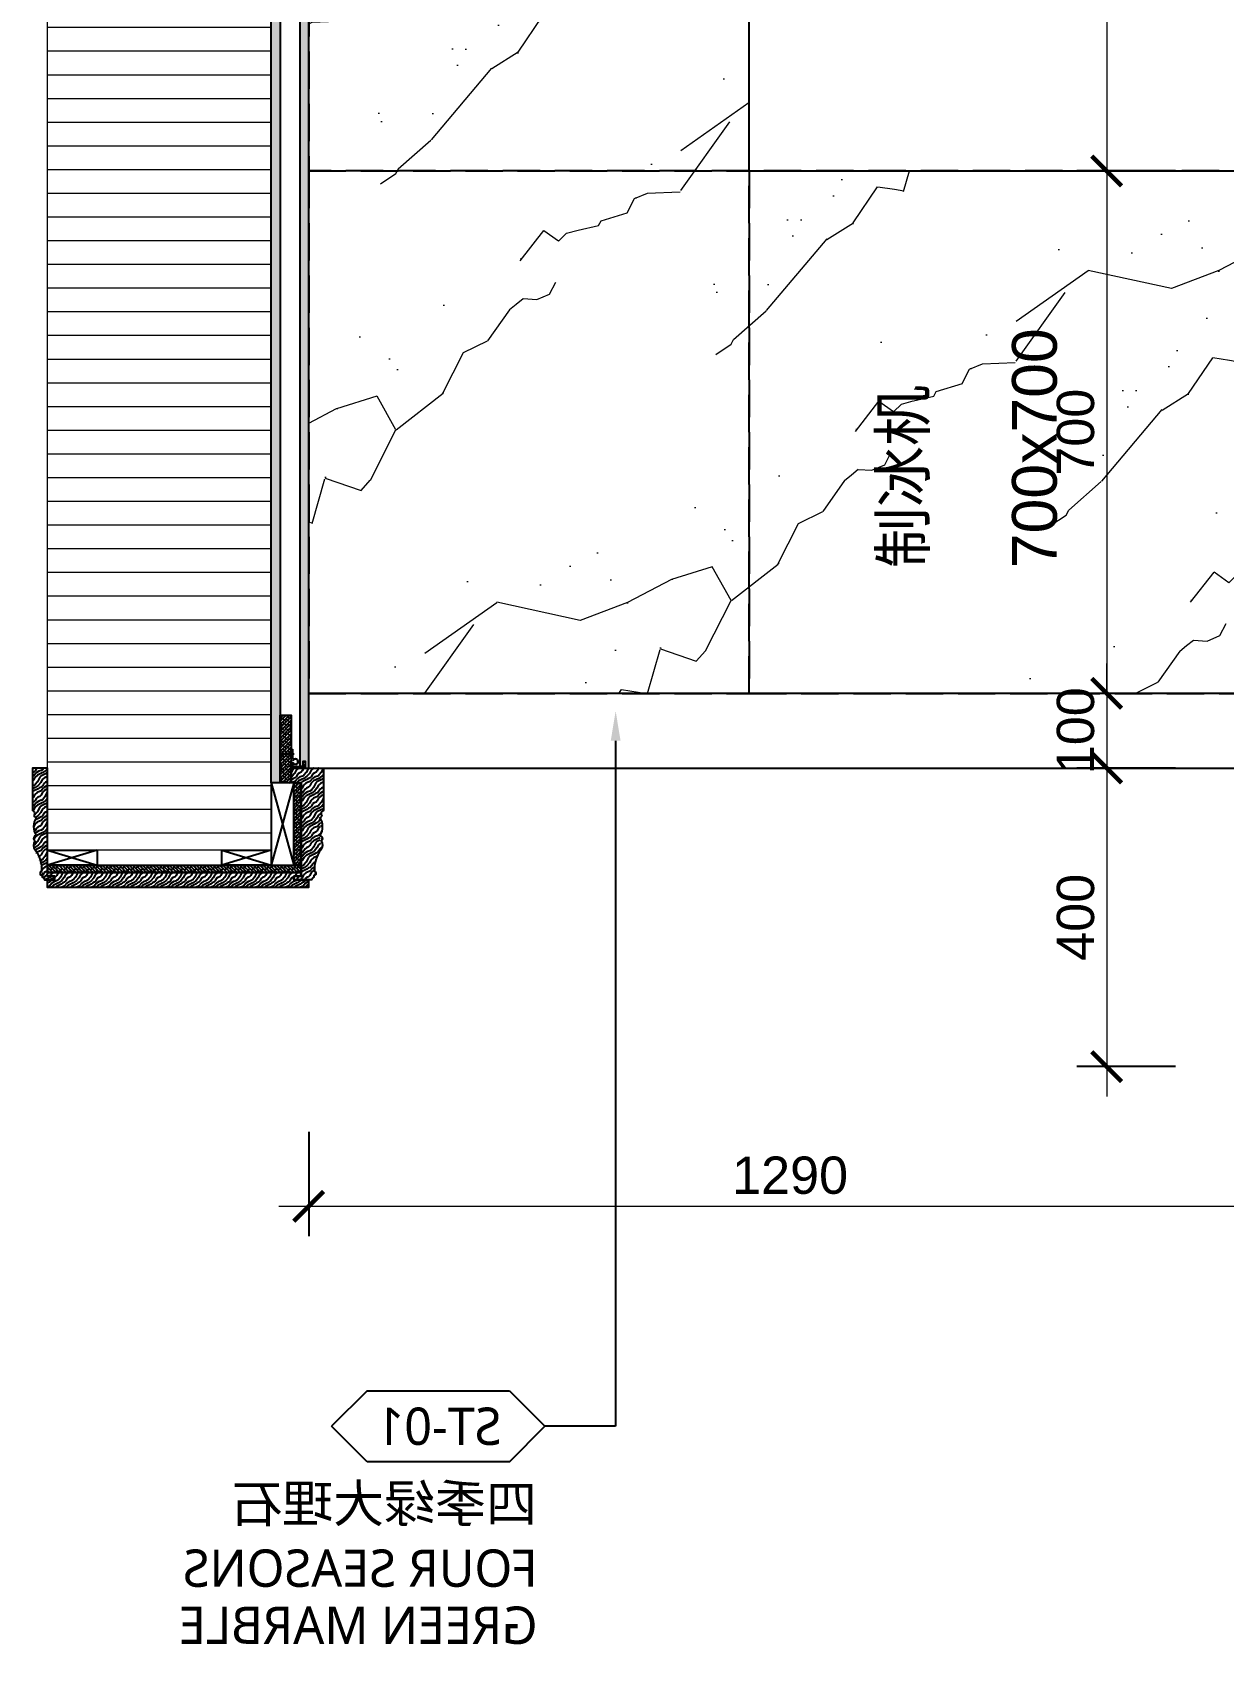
# Model space of a CAD drawing. Header units: millimetres. Extents: x 90086 to 135690, y -7745 to 15991.
# Drawn here: x 91068 to 92664, y 9575 to 11750 of the extents above; entities that cross this region are included whole.
import ezdxf
from ezdxf import colors
from ezdxf.entities.mleader import LeaderData, LeaderLine
from ezdxf.enums import TextEntityAlignment as Align
from ezdxf.math import Vec2, Vec3

# ---------------------------------------------------------------- set-up
doc = ezdxf.new("R2010")
doc.units = ezdxf.units.MM
doc.linetypes.add('ACAD_ISO02W100', pattern=[15, 12, -3])
doc.linetypes.add('DASH', pattern=[0.35, 0.25, -0.1])
doc.layers.get('Defpoints').update_dxf_attribs({"color": 250})
for name, color, linetype, lineweight in [('_ACM-A-ANNO-DIMS', 2, 'Continuous', 13), ('_ACM-A-ANNO-DIMS @ 20', 2, 'Continuous', 13), ('_ACM-A-ELVE-HACH', 251, 'Continuous', 9), ('_ACM-A-WALL-HACH', 251, 'Continuous', 9), ('I-PL-WALL-FHINISH', 73, 'Continuous', 13), ('I-WALL', 6, 'Continuous', 13)]:
    doc.layers.add(name, color=color, linetype=linetype, lineweight=lineweight)
for name, color, linetype in [('FURN', 1, 'Continuous'), ('I-DETL-LW01', 1, 'Continuous'), ('I-DETL-LW02', 2, 'Continuous'), ('I-DETL-LW251', 251, 'Continuous'), ('I-PL-IDS-MILL', 40, 'Continuous'), ('PE-尺寸标注', 44, 'Continuous'), ('WALL TYPE$0$G-ANNO-NOTE-CH', 7, 'Continuous'), ('WALL TYPE$0$HATCH', 8, 'Continuous')]:
    doc.layers.add(name, color=color, linetype=linetype)
doc.styles.add('Arial', font='ARIALUNI.ttf')
doc.styles.add('WALL TYPE$0$Aecom Chinese', font='Microsoft YaHei.ttf')
doc.dimstyles.new('Aec-Arch-M-注释性', dxfattribs={"dimscale": 2, "dimtxt": 2.5, "dimasz": 2, "dimexe": 2, "dimexo": 2, "dimgap": 0.8, "dimtad": 1, "dimdec": 0, "dimrnd": 5, "dimzin": 3, "dimdsep": 46, "dimtxsty": 'Arial', "dimblk": 'WALL TYPE$0$_ArchTick', "dimcen": 2.5, "dimdle": 2, "dimclrd": 256, "dimclrt": 256, "dimazin": 2, "dimtfac": 0.75, "dimtdec": 0, "dimtix": 1, "dimtmove": 2, "dimatfit": 2, "dimfxl": 5, "dimfxlon": 1, "dimtolj": 1, "dimtzin": 0, "dimlwd": -1, "dimarcsym": 0})

# ---------------------------------------------------------------- blocks, each defined once
blk = doc.blocks.new('海龙_1215173755')
at = {"layer": 'WALL TYPE$0$HATCH', "ltscale": 2}
h = blk.add_hatch(dxfattribs=at)
h.set_pattern_fill('ANSI32', color=256, scale=0.5)
h.set_pattern_definition([(45, (-39299.698, -12402.6693), (-3.36759605, 3.36759605), []), (45, (-39297.453, -12402.6693), (-3.36759605, 3.36759605), [])])
edge = h.paths.add_edge_path()
edge.add_line((2.3, -7.2), (2.3, 11.3))
edge.add_line((2.3, 11.3), (-2.8, 11.3))
edge.add_arc((-2.8, 9.3), 2, 90, 201.2139)
edge.add_arc((-6, 5.9), 2.97, -243.0808, 63.0808, ccw=False)
edge.add_arc((-9.2, 9.3), 2, 338.7861, 450)
edge.add_line((-9.2, 11.3), (-22.7, 11.3))
edge.add_line((-22.7, 11.3), (-22.7, 9.3))
edge.add_line((-22.7, 9.3), (-9.2, 9.3))
edge.add_arc((-6, 6.1), 4.51, 135.3033, 404.6967)
edge.add_line((-2.8, 9.3), (0.3, 9.3))
edge.add_line((0.3, 9.3), (0.3, -3.5))
edge.add_line((0.3, -3.5), (0.3, -5.1))
edge.add_line((0.3, -5.1), (-6.5, -5.1))
edge.add_line((-6.5, -5.1), (-6.5, -7.2))
edge.add_line((-6.5, -7.2), (2.3, -7.2))
at = {"color": 1, "linetype": 'Continuous', "lineweight": 15, "elevation": 7.8}
blk.add_lwpolyline([(-17.3, 24.1), (-17.3, 8.5), (-15.2, 8.5), (-15.2, 24.1)], close=True, dxfattribs=at)
at = {"color": 1, "linetype": 'Continuous', "lineweight": 15}
blk.add_lwpolyline([(2.3, -7.2), (2.3, 11.3), (-2.8, 11.3, 0.527318), (-4.6, 8.5, -4.178276), (-7.3, 8.5, 0.527318), (-9.2, 11.3), (-22.7, 11.3), (-22.7, 9.3), (-9.2, 9.3, 2.396256), (-2.8, 9.3), (0.3, 9.3), (0.3, -3.5), (0.3, -5.1), (-6.5, -5.1), (-6.5, -7.2)], format="xyb", close=True, dxfattribs=at)
blk = doc.blocks.new('海龙_1215174788')
at = {"layer": 'I-DETL-LW01'}
for p, q in [((-55, 0), (55, -30)), ((-55, -30), (55, 0))]:
    blk.add_line(p, q, dxfattribs=at)
blk.add_lwpolyline([(55, -30), (-55, -30), (-55, 0), (55, 0), (55, -30)], close=True, dxfattribs=at)
blk = doc.blocks.new('K_18')
at = {"layer": 'I-DETL-LW01'}
for p, q in [((33.2, 0), (-33.2, -20)), ((-33.2, 0), (33.2, -20))]:
    blk.add_line(p, q, dxfattribs=at)
blk.add_lwpolyline([(-33.2, -20), (-33.2, 0), (33.2, 0), (33.2, -20), (-33.2, -20)], close=True, dxfattribs=at)
blk = doc.blocks.new('K_23')
at = {"layer": 'I-DETL-LW251'}
h = blk.add_hatch(dxfattribs=at)
h.set_pattern_fill('ANSI38', color=250, angle=-180)
h.set_pattern_definition([(225, (39382.281, 12629.7715), (2.24506403, -2.24506403), []), (315, (39382.281, 12629.7715), (6.7351921, -2.24506403), [7.9375, -4.7625])])
h.paths.add_polyline_path([(-50, -205), (-60, -205), (-60, -360), (-50, -360)])
h.paths.add_polyline_path([(-50, -20), (-60, -20), (-60, -205), (-50, -205)])
h = blk.add_hatch(dxfattribs=at)
h.set_pattern_fill('ANSI38', color=250, angle=-270)
h.set_pattern_definition([(135, (39382.281, 12570.7274), (-2.24506403, -2.24506403), []), (225, (39382.281, 12570.7274), (-2.24506403, -6.7351921), [7.9375, -4.7625])])
h.paths.add_polyline_path([(-50, -350), (60, -350), (60, -360), (-50, -360)])
at = {"layer": 'PE-尺寸标注'}
h = blk.add_hatch(dxfattribs=at)
h.set_pattern_fill('木纹面1', color=250, scale=5, angle=-270, style=0, pattern_type=2)
h.set_pattern_definition([(153.434949, (-140730.957, -13601.318), (1e-09, 20), [4.6213684, -17.7393114]), (130.601295, (-140748.251, -13614.475), (-2e-08, 20), [4.1580665, -88.037378]), (130.601295, (-140768.251, -13604.475), (-2e-08, 20), [4.1580665, -88.037378]), (130.601295, (-140788.251, -13594.475), (1e-08, 20), [4.1580665, -88.037378]), (153.434949, (-140728.162, -13611.466), (1e-09, 20), [4.2370078, -18.123672]), (140.194429, (-140731.952, -13609.57), (-8e-10, 20), [2.2404905, -75.862006]), (140.194429, (-140751.952, -13599.57), (-8e-10, 20), [2.2404905, -75.862006]), (140.194429, (-140771.952, -13589.57), (-8e-10, 20), [2.2404905, -75.862006]), (111.8014095, (-140733.673, -13608.136), (3e-08, 20), [2.8687121, -50.982936]), (123.6900675, (-140734.738, -13605.473), (1e-08, 20), [2.521813, -33.5336997]), (153.434949, (-140736.137, -13603.375), (8e-09, 20), [3.3552885, -19.005391]), (135, (-140739.138, -13601.874), (1e-14, 20), [2.717818, -53.8507243]), (135, (-140759.138, -13591.874), (1e-14, 20), [2.717818, -53.8507243]), (111.8014095, (-140741.06, -13599.952), (3e-08, 20), [2.19237, -51.659278]), (153.434949, (-140727.7, -13617.947), (8e-09, 20), [7.1896, -15.17108]), (140.194429, (-140734.13, -13614.731), (-8e-10, 20), [4.573562, -73.528935]), (140.194429, (-140754.13, -13604.731), (-8e-10, 20), [4.573562, -73.528935]), (140.194429, (-140774.13, -13594.731), (-8e-10, 20), [4.573562, -73.528935]), (123.6900675, (-140737.644, -13611.803), (1e-08, 20), [2.2405595, -33.8149534]), (105.945396, (-140738.887, -13609.939), (1.45e-06, 20), [3.5624845, -69.2386145]), (123.6900675, (-140739.865, -13606.514), (1e-08, 20), [4.0929665, -31.9625462]), (140.194429, (-140742.136, -13603.108), (-8e-10, 20), [5.197338, -72.905159]), (140.194429, (-140762.136, -13593.108), (-8e-10, 20), [5.197338, -72.905159]), (140.194429, (-140782.136, -13583.108), (3e-09, 20), [5.197338, -72.905159]), (111.8014095, (-140746.1286, -13599.781), (3e-08, 20), [5.7145015, -48.137147]), (140.194429, (-140735.09, -13619.251), (-8e-10, 20), [5.214067, -72.88843]), (140.194429, (-140755.09, -13609.251), (-8e-10, 20), [5.214067, -72.88843]), (140.194429, (-140775.09, -13599.251), (-8e-10, 20), [5.214067, -72.88843]), (123.6900675, (-140739.096, -13615.913), (1e-08, 20), [4.838075, -31.2174377]), (116.565051, (-140741.78, -13611.888), (-1e-09, 20), [7.98596, -81.456759]), (116.565051, (-140761.78, -13601.888), (-1e-09, 20), [7.98596, -81.456759]), (130.601295, (-140745.351, -13604.745), (-2e-08, 20), [4.319301, -87.876143]), (130.601295, (-140765.351, -13594.745), (-2e-08, 20), [4.319301, -87.876143]), (130.601295, (-140785.351, -13584.745), (-2e-08, 20), [4.319301, -87.876143]), (123.6900675, (-140741.874, -13617.917), (1e-08, 20), [2.7357916, -33.319722]), (116.565051, (-140743.392, -13615.64), (-8e-09, 20), [7.158076, -82.284643]), (116.565051, (-140763.392, -13605.64), (8e-08, 20), [7.158076, -82.284643]), (130.601295, (-140746.593, -13609.238), (-2e-08, 20), [1.700823, -90.4946216]), (130.601295, (-140766.593, -13599.238), (-2e-08, 20), [1.700823, -90.4946216]), (130.601295, (-140786.593, -13589.238), (-2e-08, 20), [1.700823, -90.4946216])])
edge = h.paths.add_edge_path()
edge.add_line((-65, -20), (60, -20))
edge.add_line((60, -20), (60, -20))
edge.add_line((60, -20), (80, -20))
edge.add_line((80, -20), (80, 0))
edge.add_line((80, 0), (23, 0))
edge.add_arc((18.9, 1.2), 4.26, 260.8861, 343.7626, ccw=False)
edge.add_arc((16.3, -5.2), 2.88, 48.9864, 176.76)
edge.add_arc((1.5, -24.3), 22.6, 58.2028, 121.7947)
edge.add_arc((-14.4, -5.7), 4.1, 9.3845, 139.2343)
edge.add_arc((-23.3, -13.3), 11.8, 60.5974, 123.6714)
edge.add_arc((-55.1, 28.8), 41, 265.8404, 308.0152, ccw=False)
edge.add_arc((-61, -13.2), 3.08, 20.575, 178.5813)
edge.add_line((-64, -13.1), (-66.4, -13.1))
edge.add_arc((-70.9, -11.4), 4.77, 280.7646, 339.5436, ccw=False)
edge.add_line((-70, -16.1), (-70, -30))
edge.add_line((-70, -30), (-65, -30))
edge.add_line((-65, -30), (-65, -20))
h = blk.add_hatch(dxfattribs=at)
h.set_pattern_fill('木纹面1', color=250, scale=5, angle=-270, style=0, pattern_type=2)
h.set_pattern_definition([(153.43495, (39381.414, 12647.705), (1e-09, 20), [4.621368, -17.739311]), (130.601295, (39364.12, 12634.548), (-2e-08, 20), [4.158067, -88.037378]), (130.601295, (39344.12, 12644.548), (-2e-08, 20), [4.158067, -88.037378]), (130.601295, (39324.12, 12654.548), (1e-08, 20), [4.158067, -88.037378]), (153.43495, (39384.21, 12637.557), (1e-09, 20), [4.237008, -18.123672]), (140.19443, (39380.42, 12639.452), (-8e-10, 20), [2.24049, -75.862006]), (140.19443, (39360.42, 12649.452), (-8e-10, 20), [2.24049, -75.862006]), (140.19443, (39340.42, 12659.452), (-8e-10, 20), [2.24049, -75.862006]), (111.80141, (39378.6984, 12640.8865), (3e-08, 20), [2.868712, -50.982936]), (123.690068, (39377.633, 12643.55), (1e-08, 20), [2.521813, -33.5337]), (153.43495, (39376.234, 12645.648), (8e-09, 20), [3.3552885, -19.005391]), (135, (39373.233, 12647.149), (1e-14, 20), [2.717818, -53.850724]), (135, (39353.233, 12657.149), (1e-14, 20), [2.717818, -53.850724]), (111.80141, (39371.311, 12649.0706), (3e-08, 20), [2.19237, -51.659278]), (153.43495, (39384.671, 12631.076), (8e-09, 20), [7.1896, -15.17108]), (140.19443, (39378.241, 12634.292), (-8e-10, 20), [4.573562, -73.528935]), (140.19443, (39358.241, 12644.292), (-8e-10, 20), [4.573562, -73.528935]), (140.19443, (39338.241, 12654.292), (-8e-10, 20), [4.573562, -73.528935]), (123.690068, (39374.727, 12637.219), (1e-08, 20), [2.2405595, -33.814953]), (105.945396, (39373.4845, 12639.0837), (1.45e-06, 20), [3.5624845, -69.238614]), (123.690068, (39372.506, 12642.509), (1e-08, 20), [4.0929665, -31.962546]), (140.19443, (39370.235, 12645.915), (-8e-10, 20), [5.197338, -72.90516]), (140.19443, (39350.235, 12655.915), (-8e-10, 20), [5.197338, -72.90516]), (140.19443, (39330.235, 12665.915), (3e-09, 20), [5.197338, -72.90516]), (111.80141, (39366.243, 12649.242), (3e-08, 20), [5.7145015, -48.137147]), (140.19443, (39377.281, 12629.771), (-8e-10, 20), [5.214067, -72.88843]), (140.19443, (39357.281, 12639.771), (-8e-10, 20), [5.214067, -72.88843]), (140.19443, (39337.281, 12649.771), (-8e-10, 20), [5.214067, -72.88843]), (123.690068, (39373.275, 12633.109), (1e-08, 20), [4.838075, -31.217438]), (116.56505, (39370.592, 12637.135), (-1e-09, 20), [7.98596, -81.456759]), (116.56505, (39350.592, 12647.135), (-1e-09, 20), [7.98596, -81.456759]), (130.601295, (39367.02, 12644.278), (-2e-08, 20), [4.3193, -87.876143]), (130.601295, (39347.02, 12654.278), (-2e-08, 20), [4.3193, -87.876143]), (130.601295, (39327.02, 12664.278), (-2e-08, 20), [4.3193, -87.876143]), (123.690068, (39370.497, 12631.106), (1e-08, 20), [2.735792, -33.319722]), (116.56505, (39368.9795, 12633.3825), (-8e-09, 20), [7.158076, -82.284643]), (116.56505, (39348.9795, 12643.3825), (8e-08, 20), [7.158076, -82.284643]), (130.601295, (39365.778, 12639.785), (-2e-08, 20), [1.700823, -90.494622]), (130.601295, (39345.778, 12649.785), (-2e-08, 20), [1.700823, -90.494622]), (130.601295, (39325.778, 12659.785), (-2e-08, 20), [1.700823, -90.494622])])
h.paths.add_polyline_path([(-60, -205), (-80, -205), (-80, -369.9), (-70, -369.9), (-70, -350), (-65, -350), (-65, -360), (-60, -360)])
h.paths.add_polyline_path([(-70, -20.1), (-80, -20.1), (-80, -205), (-60, -205), (-60, -10.1), (-65, -10.1), (-65, -20.1), (-70, -20.1)])
h = blk.add_hatch(dxfattribs=at)
h.set_pattern_fill('木纹面1', color=250, scale=5, angle=-270, style=0, pattern_type=2)
h.set_pattern_definition([(153.43495, (39381.414, 12588.66), (1e-09, 20), [4.621368, -17.739311]), (130.601295, (39364.12, 12575.504), (-2e-08, 20), [4.158067, -88.037378]), (130.601295, (39344.12, 12585.504), (-2e-08, 20), [4.158067, -88.037378]), (130.601295, (39324.12, 12595.504), (1e-08, 20), [4.158067, -88.037378]), (153.43495, (39384.21, 12578.513), (1e-09, 20), [4.237008, -18.123672]), (140.19443, (39380.42, 12580.408), (-8e-10, 20), [2.24049, -75.862006]), (140.19443, (39360.42, 12590.408), (-8e-10, 20), [2.24049, -75.862006]), (140.19443, (39340.42, 12600.408), (-8e-10, 20), [2.24049, -75.862006]), (111.80141, (39378.6984, 12581.8424), (3e-08, 20), [2.868712, -50.982936]), (123.690068, (39377.633, 12584.506), (1e-08, 20), [2.521813, -33.5337]), (153.43495, (39376.234, 12586.604), (8e-09, 20), [3.3552885, -19.005391]), (135, (39373.233, 12588.105), (1e-14, 20), [2.717818, -53.850724]), (135, (39353.233, 12598.105), (1e-14, 20), [2.717818, -53.850724]), (111.80141, (39371.311, 12590.0265), (3e-08, 20), [2.19237, -51.659278]), (153.43495, (39384.671, 12572.032), (8e-09, 20), [7.1896, -15.17108]), (140.19443, (39378.241, 12575.247), (-8e-10, 20), [4.573562, -73.528935]), (140.19443, (39358.241, 12585.247), (-8e-10, 20), [4.573562, -73.528935]), (140.19443, (39338.241, 12595.247), (-8e-10, 20), [4.573562, -73.528935]), (123.690068, (39374.727, 12578.175), (1e-08, 20), [2.2405595, -33.814953]), (105.945396, (39373.4845, 12580.0396), (1.45e-06, 20), [3.5624845, -69.238614]), (123.690068, (39372.506, 12583.465), (1e-08, 20), [4.0929665, -31.962546]), (140.19443, (39370.235, 12586.87), (-8e-10, 20), [5.197338, -72.90516]), (140.19443, (39350.235, 12596.87), (-8e-10, 20), [5.197338, -72.90516]), (140.19443, (39330.235, 12606.87), (3e-09, 20), [5.197338, -72.90516]), (111.80141, (39366.243, 12590.198), (3e-08, 20), [5.7145015, -48.137147]), (140.19443, (39377.281, 12570.727), (-8e-10, 20), [5.214067, -72.88843]), (140.19443, (39357.281, 12580.727), (-8e-10, 20), [5.214067, -72.88843]), (140.19443, (39337.281, 12590.727), (-8e-10, 20), [5.214067, -72.88843]), (123.690068, (39373.275, 12574.065), (1e-08, 20), [4.838075, -31.217438]), (116.56505, (39370.592, 12578.091), (-1e-09, 20), [7.98596, -81.456759]), (116.56505, (39350.592, 12588.091), (-1e-09, 20), [7.98596, -81.456759]), (130.601295, (39367.02, 12585.234), (-2e-08, 20), [4.3193, -87.876143]), (130.601295, (39347.02, 12595.234), (-2e-08, 20), [4.3193, -87.876143]), (130.601295, (39327.02, 12605.234), (-2e-08, 20), [4.3193, -87.876143]), (123.690068, (39370.497, 12572.062), (1e-08, 20), [2.735792, -33.319722]), (116.56505, (39368.9795, 12574.338), (-8e-09, 20), [7.158076, -82.284643]), (116.56505, (39348.9795, 12584.338), (8e-08, 20), [7.158076, -82.284643]), (130.601295, (39365.778, 12580.741), (-2e-08, 20), [1.700823, -90.494622]), (130.601295, (39345.778, 12590.741), (-2e-08, 20), [1.700823, -90.494622]), (130.601295, (39325.778, 12600.741), (-2e-08, 20), [1.700823, -90.494622])])
edge = h.paths.add_edge_path()
edge.add_line((-65, -360), (60, -360))
edge.add_line((60, -360), (60, -346.8))
edge.add_line((60, -346.8), (80, -346.8))
edge.add_line((80, -346.8), (80, -390))
edge.add_line((80, -390), (23, -390))
edge.add_arc((18.9, -391.2), 4.26, 16.2374, 99.1139)
edge.add_arc((16.3, -384.8), 2.88, -176.76, -48.9864, ccw=False)
edge.add_arc((1.5, -365.7), 22.6, -121.7947, -58.2028, ccw=False)
edge.add_arc((-14.4, -384.3), 4.1, -139.2343, -9.3845, ccw=False)
edge.add_arc((-23.3, -376.7), 11.8, -123.6714, -60.5974, ccw=False)
edge.add_arc((-55.1, -418.8), 41, 51.9848, 94.1596)
edge.add_arc((-61, -376.9), 3.08, -178.5813, -20.575, ccw=False)
edge.add_line((-64, -376.9), (-66.4, -376.9))
edge.add_arc((-70.9, -378.6), 4.77, 20.4564, 79.2354)
edge.add_line((-70, -373.9), (-70, -350))
edge.add_line((-70, -350), (-65, -350))
edge.add_line((-65, -350), (-65, -360))
at = {"layer": 'I-DETL-LW01'}
for points in [[(-60, -205), (-60, -20), (-50, -20), (-50, -205)], [(-50, -205), (-50, -360), (-60, -360), (-60, -205)]]:
    blk.add_lwpolyline(points, dxfattribs=at)
blk.add_lwpolyline([(-50, -350), (60, -350), (60, -360), (-50, -360)], close=True, dxfattribs=at)
at = {"layer": 'I-DETL-LW02'}
for points in [[(-65, -20), (60, -20), (60, -20), (80, -20), (80, 0), (23, 0, -0.37825), (18.2, -3, 0.623496), (13.5, -5, 0.284819), (-10.4, -5, 0.636149), (-17.5, -3, 0.282378), (-29.8, -3.5, -0.186128), (-58.1, -12.1, 0.824383), (-64, -13.1), (-66.4, -13.1, -0.262247), (-70, -16.1), (-70, -30), (-65, -30), (-65, -20)], [(-65, -360), (60, -360), (60, -346.8), (80, -346.8), (80, -390), (23, -390, 0.37825), (18.2, -387, -0.623496), (13.5, -385, -0.284819), (-10.4, -385, -0.636149), (-17.5, -387, -0.282378), (-29.8, -386.5, 0.186128), (-58.1, -377.9, -0.824383), (-64, -376.9), (-66.4, -376.9, 0.262247), (-70, -373.9), (-70, -350), (-65, -350), (-65, -360)]]:
    blk.add_lwpolyline(points, format="xyb", dxfattribs=at)
for points in [[(-80, -205), (-80, -20.1), (-70, -20.1), (-70, -30), (-65, -30), (-65, -20), (-60, -20), (-60, -205)], [(-60, -205), (-60, -360), (-65, -360), (-65, -350), (-70, -350), (-70, -369.9), (-80, -369.9), (-80, -205)]]:
    blk.add_lwpolyline(points, dxfattribs=at)
at = {"rotation": 270}
for p in [(-30, -53.4), (-30, -286.8)]:
    blk.add_blockref('K_18', p, dxfattribs=at)
at = {"layer": 'I-DETL-LW01', "xscale": -1}
blk.add_blockref('海龙_1215174788', (5, -320), dxfattribs=at)
blk = doc.blocks.new('WALL TYPE$0$_ArchTick')
at = {"color": 0, "linetype": 'ByBlock', "const_width": 0.15}
blk.add_lwpolyline([(-0.5, -0.5), (0.5, 0.5)], dxfattribs=at)
blk = doc.blocks.new('*D194')
at = {"layer": '_ACM-A-ANNO-DIMS', "color": 0, "lineweight": -2, "transparency": 16777216}
for p, q in [((91438.2, 10277), (91438.2, 10137)), ((92728.1, 10277), (92728.1, 10137))]:
    blk.add_line(p, q, dxfattribs=at)
at = {"layer": '_ACM-A-ANNO-DIMS', "transparency": 16777216}
blk.add_line((92768.1, 10177), (91398.2, 10177), dxfattribs=at)
at = {"layer": 'Defpoints', "color": 0, "transparency": 16777216}
for p in [(91438.2, 10364.4), (92728.1, 10364.4), (91438.2, 10177)]:
    blk.add_point(p, dxfattribs=at)
at = {"layer": '_ACM-A-ANNO-DIMS', "transparency": 16777216, "xscale": 40, "yscale": 40, "zscale": 40, "rotation": 180}
blk.add_blockref('WALL TYPE$0$_ArchTick', (91438.2, 10177), dxfattribs=at)
at = {"layer": '_ACM-A-ANNO-DIMS', "transparency": 16777216, "xscale": 40, "yscale": 40, "zscale": 40}
blk.add_blockref('WALL TYPE$0$_ArchTick', (92728.1, 10177), dxfattribs=at)
at = {"layer": '_ACM-A-ANNO-DIMS', "transparency": 16777216, "insert": (92083.2, 10218.5), "char_height": 50, "attachment_point": 5, "style": 'Arial'}
blk.add_mtext('\\A1;1290', dxfattribs=at)
blk = doc.blocks.new('*D197')
at = {"layer": '_ACM-A-ANNO-DIMS', "transparency": 16777216}
for p, q in [((92507.4, 10864.4), (92507.4, 10904.4)), ((92507.4, 10864.4), (92507.4, 10764.4)), ((92507.4, 10764.4), (92507.4, 10724.4))]:
    blk.add_line(p, q, dxfattribs=at)
at = {"layer": '_ACM-A-ANNO-DIMS', "color": 0, "lineweight": -2, "transparency": 16777216}
for p, q in [((92599.8, 10864.4), (92467.4, 10864.4)), ((92599.8, 10764.4), (92467.4, 10764.4))]:
    blk.add_line(p, q, dxfattribs=at)
at = {"layer": 'Defpoints', "color": 0, "transparency": 16777216}
for p in [(92639.8, 10864.4), (92507.4, 10764.4), (92639.8, 10764.4)]:
    blk.add_point(p, dxfattribs=at)
at = {"layer": '_ACM-A-ANNO-DIMS', "transparency": 16777216, "xscale": 40, "yscale": 40, "zscale": 40}
for p, rotation in [((92507.4, 10864.4), 270), ((92507.4, 10764.4), 90)]:
    blk.add_blockref('WALL TYPE$0$_ArchTick', p, dxfattribs=dict(at, rotation=rotation))
at = {"layer": '_ACM-A-ANNO-DIMS', "transparency": 16777216, "insert": (92465.9, 10814.4), "char_height": 50, "attachment_point": 5, "rotation": 90, "style": 'Arial'}
blk.add_mtext('\\A1;100', dxfattribs=at)
blk = doc.blocks.new('*D198')
at = {"layer": '_ACM-A-ANNO-DIMS', "transparency": 16777216}
blk.add_line((92507.4, 10804.4), (92507.4, 10324.4), dxfattribs=at)
at = {"layer": '_ACM-A-ANNO-DIMS', "color": 0, "lineweight": -2, "transparency": 16777216}
for p, q in [((92599.8, 10764.4), (92467.4, 10764.4)), ((92599.8, 10364.4), (92467.4, 10364.4))]:
    blk.add_line(p, q, dxfattribs=at)
at = {"layer": 'Defpoints', "color": 0, "transparency": 16777216}
for p in [(92639.8, 10764.4), (92507.4, 10364.4), (92639.8, 10364.4)]:
    blk.add_point(p, dxfattribs=at)
at = {"layer": '_ACM-A-ANNO-DIMS', "transparency": 16777216, "xscale": 40, "yscale": 40, "zscale": 40}
for p, rotation in [((92507.4, 10764.4), 90), ((92507.4, 10364.4), 270)]:
    blk.add_blockref('WALL TYPE$0$_ArchTick', p, dxfattribs=dict(at, rotation=rotation))
at = {"layer": '_ACM-A-ANNO-DIMS', "transparency": 16777216, "insert": (92465.9, 10564.4), "char_height": 50, "attachment_point": 5, "rotation": 90, "style": 'Arial'}
blk.add_mtext('\\A1;400', dxfattribs=at)
blk = doc.blocks.new('*D199')
at = {"layer": '_ACM-A-ANNO-DIMS', "transparency": 16777216}
blk.add_line((92507.4, 11604.4), (92507.4, 10824.4), dxfattribs=at)
at = {"layer": '_ACM-A-ANNO-DIMS', "color": 0, "lineweight": -2, "transparency": 16777216}
for p, q in [((92599.8, 11564.4), (92467.4, 11564.4)), ((92599.8, 10864.4), (92467.4, 10864.4))]:
    blk.add_line(p, q, dxfattribs=at)
at = {"layer": 'Defpoints', "color": 0, "transparency": 16777216}
for p in [(92639.8, 11564.4), (92507.4, 10864.4), (92639.8, 10864.4)]:
    blk.add_point(p, dxfattribs=at)
at = {"layer": '_ACM-A-ANNO-DIMS', "transparency": 16777216, "xscale": 40, "yscale": 40, "zscale": 40}
for p, rotation in [((92507.4, 11564.4), 90), ((92507.4, 10864.4), 270)]:
    blk.add_blockref('WALL TYPE$0$_ArchTick', p, dxfattribs=dict(at, rotation=rotation))
at = {"layer": '_ACM-A-ANNO-DIMS', "transparency": 16777216, "insert": (92465.9, 11214.4), "char_height": 50, "attachment_point": 5, "rotation": 90, "style": 'Arial'}
blk.add_mtext('\\A1;700', dxfattribs=at)
blk = doc.blocks.new('*D200')
at = {"layer": '_ACM-A-ANNO-DIMS', "transparency": 16777216}
blk.add_line((92507.4, 12445.8), (92507.4, 11524.4), dxfattribs=at)
at = {"layer": '_ACM-A-ANNO-DIMS', "color": 0, "lineweight": -2, "transparency": 16777216}
for p, q in [((92599.8, 12405.8), (92467.4, 12405.8)), ((92599.8, 11564.4), (92467.4, 11564.4))]:
    blk.add_line(p, q, dxfattribs=at)
at = {"layer": 'Defpoints', "color": 0, "transparency": 16777216}
for p in [(92639.8, 12405.8), (92507.4, 11564.4), (92639.8, 11564.4)]:
    blk.add_point(p, dxfattribs=at)
at = {"layer": '_ACM-A-ANNO-DIMS', "transparency": 16777216, "xscale": 40, "yscale": 40, "zscale": 40}
for p, rotation in [((92507.4, 12405.8), 90), ((92507.4, 11564.4), 270)]:
    blk.add_blockref('WALL TYPE$0$_ArchTick', p, dxfattribs=dict(at, rotation=rotation))
at = {"layer": '_ACM-A-ANNO-DIMS', "transparency": 16777216, "insert": (92465.9, 11985.1), "char_height": 50, "attachment_point": 5, "rotation": 90, "style": 'Arial'}
blk.add_mtext('\\A1;840', dxfattribs=at)
blk = doc.blocks.new('K_53')
at = {"layer": 'I-PL-IDS-MILL', "color": 8, "linetype": 'DASH', "ltscale": 200}
for points in [[(-1580, -152236.9), (-1580, -151236.9), (-2170, -151236.9), (-2170, -152236.9)], [(-1580, -152936.9), (-1580, -152236.9), (-2170, -152236.9), (-2170, -152936.9)], [(-880, -152936.9), (-880, -152236.9), (-1580, -152236.9), (-1580, -152936.9)]]:
    blk.add_lwpolyline(points, close=True, dxfattribs=at)
at = {"layer": 'FURN', "linetype": 'ACAD_ISO02W100', "char_height": 60, "attachment_point": 1, "rotation": 90, "style": 'Arial'}
for s, insert in [('{\\fArial Unicode MS|b0|i0|c134|p34;700x700}', (-1227.6, -152769.2)), ('{\\fArial Unicode MS|b0|i0|c134|p34;制冰机}', (-1404.1, -152769.2))]:
    blk.add_mtext_dynamic_manual_height_columns(s, width=151170.167, gutter_width=500, heights=[109.5], dxfattribs=dict(at, insert=insert))
blk = doc.blocks.new('WHA12202707')
at = {"transparency": 16777216}
for p, q in [((2.38, 2.38), (0, 0)), ((11.91, 2.38), (2.38, 2.38)), ((11.91, 2.38), (14.29, 0)), ((2.38, -2.38), (0, 0)), ((11.91, -2.38), (14.29, 0)), ((2.38, -2.38), (11.91, -2.38))]:
    blk.add_line(p, q, dxfattribs=at)
at = {"transparency": 16777216, "style": 'WALL TYPE$0$Aecom Chinese'}
blk.add_attdef('英文2', (0.49, -14.58), '', height=2.5, dxfattribs=at)
at = {"layer": 'WALL TYPE$0$G-ANNO-NOTE-CH', "transparency": 16777216, "style": 'WALL TYPE$0$Aecom Chinese'}
blk.add_attdef('编号', text='', height=2.5, dxfattribs=at).set_placement((7.1, 0), align=Align.MIDDLE)
for tag, p in [('中文', (0.54, -5.18)), ('英文', (0.49, -9.51))]:
    blk.add_attdef(tag, text='', height=2.5, dxfattribs=at).set_placement(p, align=Align.MIDDLE_LEFT)

msp = doc.modelspace()

# ---------------------------------------------------------------- hatches: boundary and pattern name
at = {"layer": '_ACM-A-ELVE-HACH'}
h = msp.add_hatch(dxfattribs=at)
h.set_pattern_fill('大理石', color=256, scale=80, angle=333, pattern_type=2)
h.set_pattern_definition([(14.98721, (148974.62, -26145.48), (1241.35138, 215.97853), [16.1444, -3374.1687]), (41.19859, (148749.34, -26058.98), (1135.50092, 1118.39064), [58.16, -4013.0247]), (33.9454, (148725.574, -26079.19), (792.28408, 444.789755), [24.7095, -5164.288]), (63, (148746.07, -26065.4), (449.0673, -228.8112), [7.2, -748.8]), (44.56505, (148963.8, -26156.14), (343.2168, 673.6009), [15.179, -1578.609]), (144.46923, (148963.81, -26156.136), (-449.06728, 228.81122), [24.2685, -5072.116]), (52.2157, (148912.624, -26182.58), (1821.93455, 2465.592504), [51.306, -5335.8383]), (35.132996, (148679.354, -25805.14), (3512.3532207, 2452.759841), [118.095, -24681.828]), (333, (148736.14, -25709.7), (343.217, 673.601), [0, -504]), (37.98311, (149089.365, -25735.265), (1927.785023, 1563.180358), [79.454, -8263.2296]), (54.43911, (149126.924, -26089.753), (3987.08591, 5604.7859225), [112.8574, -23587.2016]), (55.874984, (148909.92, -25902.417), (2165.151341, 3139.193464), [58.0483, -12132.085]), (49.75948, (148793.102, -26020.672), (1478.71774, 1791.991574), [125.7426, -13077.228]), (333, (148723.3, -25984.7), (343.217, 673.601), [0, -504]), (333, (148726.8, -25995.56), (343.217, 673.601), [0, -504]), (333, (148795.7, -25985.24), (343.217, 673.601), [0, -504]), (333, (148821.7, -25898.6), (343.217, 673.601), [0, -504]), (32.03624, (148874.33, -25924.688), (792.284072, 444.789759), [41.983, -8774.416]), (333, (148909.24, -25903.64), (343.217, 673.601), [0, -504]), (333, (148839.8, -25898.7), (343.217, 673.601), [0, -504]), (333, (148883.5, -25866.5), (343.217, 673.601), [0, -504]), (333, (148828.75, -25920.35), (343.217, 673.601), [0, -504]), (23.19443, (149065.67, -26098.95), (792.2841, 444.78972), [18.7446, -3917.621]), (63, (149055.87, -26118.2), (449.0673, -228.8112), [21.6, -734.4]), (16.66778, (149020.904, -26128.66), (2033.635495, 660.76822), [36.4966, -7627.784]), (63, (149017.64, -26135.1), (449.0673, -228.8112), [7.2, -748.8]), (12.80557, (148990.22, -26141.31), (1241.35138, 215.97855), [28.117, -5876.432]), (333, (148947.2, -26062.45), (343.217, 673.601), [0, -504]), (333, (149067.4, -26098.05), (343.217, 673.601), [0, -504]), (333, (149067.4, -26098.05), (343.217, 673.601), [0, -504]), (2.35775, (149082.9, -26091.566), (1690.41868, -12.8327), [44.058, -4582.047]), (333, (149088.5, -26052.7), (343.217, 673.601), [0, -504]), (119.30993, (149089.365, -25735.265), (-554.917764, 1131.22334), [51.92, -5399.6735]), (341.1301, (148994.42, -25800.018), (4833.88966, -1614.511173), [50.9117, -10640.5424]), (20.862405, (148887.376, -25761.638), (2825.919599, 1105.557944), [67.967, -14205.113]), (347.620874, (148775.934, -25737.18), (3037.620544, -699.266303), [114.0947, -11865.847]), (333, (148833.9, -25714.06), (343.217, 673.601), [0, -504]), (351.43495, (148942.486, -25854.364), (2139.48595, -241.64392), [22.7684, -4758.5953]), (349.69924, (148965, -25857.76), (449.0673, -228.81117), [12.5284, -2618.4287]), (74.093723, (148977.327, -25859.995), (1504.38311, 5172.828907), [62.3654, -13034.3624]), (333, (148934.6, -25801.7), (343.217, 673.601), [0, -504]), (333, (148994.8, -25798.6), (343.217, 673.601), [0, -504]), (333, (148894.5, -25844.85), (343.217, 673.601), [0, -504]), (333, (148910.24, -25671.2), (343.217, 673.601), [0, -504]), (333, (148873.9, -25689), (343.217, 673.601), [0, -504]), (17.1449, (149009.617, -25706.752), (2033.635494, 660.768223), [56.8577, -11883.2616]), (27.582945, (148950.887, -25737.434), (792.284102, 444.789715), [66.2613, -13848.6104]), (333, (149010.45, -25706.6), (343.217, 673.601), [0, -504]), (333, (148928.1, -25707.56), (343.217, 673.601), [0, -504]), (333, (149010.45, -25706.6), (343.217, 673.601), [0, -504]), (333, (148950.4, -25738.5), (343.217, 673.601), [0, -504]), (48.06858, (149042.59, -25816.48), (1478.71774, 1791.99158), [18.629, -3893.463]), (63, (149055.04, -25802.6), (449.0673, -228.8112), [75.6, -680.4]), (23.19443, (149277.99, -25560.67), (792.2841, 444.78972), [18.7446, -3917.621]), (333, (149080.7, -25640), (343.217, 673.601), [0, -504]), (333, (149091.4, -25654.55), (343.217, 673.601), [0, -504]), (333, (149041.05, -25610.7), (343.217, 673.601), [0, -504]), (333, (149153.6, -25568.2), (343.217, 673.601), [0, -504]), (26.1301, (149179.774, -25631.837), (792.284106, 444.78972), [36, -7523.9997]), (63, (149152, -25686.37), (449.0673, -228.8112), [61.2, -694.8]), (333, (149152.6, -25685.3), (343.217, 673.601), [0, -504]), (356.19859, (149259.75, -25559.46), (1690.41867, -12.8327), [18.278, -3820.0717]), (39.0375, (149250.57, -25566.9), (1135.5009, 1118.39064), [11.8186, -2470.0934]), (39.0375, (149241.39, -25574.34), (1135.5009, 1118.39064), [11.8186, -2470.0934]), (54.8699, (149212.095, -25615.982), (2165.151377, 3139.193448), [50.9117, -10640.5424]), (63, (149295.2, -25553.3), (449.0673, -228.8112), [18, -738]), (333, (149257.3, -25505.7), (343.217, 673.601), [0, -504])])
edge = h.paths.add_edge_path()
edge.add_arc((95728.1, 12764.4), 200, 270, 360)
edge.add_line((95928.1, 12764.4), (95928.1, 12864.4))
edge.add_arc((95828.1, 12864.4), 100, -90, 0, ccw=False)
edge.add_line((95828.1, 12764.4), (95778.1, 12764.4))
edge.add_line((95778.1, 12764.4), (95778.1, 13234.4))
edge.add_line((95778.1, 13234.4), (95578.1, 13234.4))
edge.add_line((95578.1, 13234.4), (95578.1, 13134.4))
edge.add_line((95578.1, 13134.4), (95578.1, 13019.4))
edge.add_line((95578.1, 13019.4), (93028.1, 13019.4))
edge.add_line((93028.1, 13019.4), (93028.1, 13134.4))
edge.add_line((93028.1, 13134.4), (93028.1, 13234.4))
edge.add_line((93028.1, 13234.4), (92878.1, 13234.4))
edge.add_line((92878.1, 13234.4), (92878.1, 12764.4))
edge.add_line((92878.1, 12764.4), (92828.1, 12764.4))
edge.add_arc((92828.1, 12864.4), 100, 180, 270, ccw=False)
edge.add_line((92728.1, 12864.4), (92728.1, 13114.4))
edge.add_arc((92828.1, 13114.4), 100, 90, 180, ccw=False)
edge.add_line((92828.1, 13214.4), (91758.1, 13214.4))
edge.add_line((91758.1, 13214.4), (91758.1, 13210.5))
edge.add_arc((91756.8, 13206), 4.77, 73.334, 166.7335)
edge.add_arc((91749.1, 13207.6), 3.08, 200.575, 350.0474, ccw=False)
edge.add_arc((91743.2, 13165.6), 41, 85.8404, 126.0783)
edge.add_arc((91711.5, 13207.7), 11.8, 240.5974, 310.4222, ccw=False)
edge.add_arc((91702.6, 13200.1), 4.1, 189.3845, 319.2343, ccw=False)
edge.add_arc((91686.6, 13218.7), 22.6, 238.2028, 301.7947, ccw=False)
edge.add_arc((91671.8, 13199.6), 2.88, 228.9864, 356.76, ccw=False)
edge.add_arc((91669.2, 13193.2), 4.26, 80.8861, 163.7626)
edge.add_line((91665.1, 13194.4), (91608.1, 13194.4))
edge.add_line((91608.1, 13194.4), (91608.1, 13214.4))
edge.add_line((91608.1, 13214.4), (91438.2, 13214.4))
edge.add_line((91438.2, 13214.4), (91438.2, 10864.4))
edge.add_line((91438.2, 10864.4), (92828.1, 10864.4))
edge.add_line((92828.1, 10864.4), (92928.1, 10864.4))
edge.add_line((92928.1, 10864.4), (92928.1, 10864.4))
edge.add_line((92928.1, 10864.4), (95728.1, 10864.4))
edge.add_line((95728.1, 10864.4), (95728.1, 11564.4))
edge.add_line((95728.1, 11564.4), (92028.1, 11564.4))
edge.add_line((92028.1, 11564.4), (92028.1, 12564.4))
edge.add_line((92028.1, 12564.4), (95728.1, 12564.4))
at = {"layer": '_ACM-A-WALL-HACH'}
h = msp.add_hatch(dxfattribs=at)
h.set_pattern_fill('ANSI31', color=256, scale=10, angle=135)
h.set_pattern_definition([(180, (163728.132, -52695.57), (-2e-15, -31.75), [])])
h.paths.add_polyline_path([(91388.1, 13404.4), (91388.1, 10654.4), (91088.1, 10654.4), (91088.1, 13404.4)])
at = {"layer": 'I-DETL-LW251'}
h = msp.add_hatch(dxfattribs=at)
h.set_pattern_fill('ANSI38', color=250, angle=-180)
h.set_pattern_definition([(225, (127199.9782, 21571.5626), (2.24506403, -2.24506403), []), (315, (127199.9782, 21571.5626), (6.7351921, -2.24506403), [7.9375, -4.7625])])
h.paths.add_polyline_path([(91388.1, 13252.5), (91400.1, 13252.5), (91400.1, 10744.4), (91388.1, 10744.4)])
h = msp.add_hatch(dxfattribs=at)
h.set_pattern_fill('ANSI38', color=250, angle=-180)
h.set_pattern_definition([(225, (90209.191, 10296.2135), (2.245064, -2.245064), []), (315, (90209.191, 10296.2135), (6.735192, -2.245064), [7.9375, -4.7625])])
h.paths.add_polyline_path([(91400.1, 10835.1), (91414.9, 10835.1), (91414.9, 10744.4), (91400.1, 10744.4)])
at = {"layer": 'PE-尺寸标注'}
h = msp.add_hatch(dxfattribs=at)
h.set_pattern_fill('木纹面1', color=250, scale=5, angle=90, style=0, pattern_type=2)
h.set_pattern_definition([(153.434949, (-0.867, 17.933), (1e-09, 20), [4.6213684, -17.7393114]), (130.601295, (-18.16, 4.776), (-2e-08, 20), [4.158067, -88.037378]), (130.601295, (-38.16, 14.776), (-2e-08, 20), [4.158067, -88.037378]), (130.601295, (-58.16, 24.776), (1e-08, 20), [4.158067, -88.037378]), (153.434949, (1.928, 7.786), (1e-09, 20), [4.237008, -18.123672]), (140.194429, (-1.861, 9.68), (-8e-10, 20), [2.24049, -75.862006]), (140.194429, (-21.861, 19.68), (-8e-10, 20), [2.24049, -75.862006]), (140.194429, (-41.861, 29.68), (-8e-10, 20), [2.24049, -75.862006]), (111.8014095, (-3.5825, 11.115), (3e-08, 20), [2.868712, -50.982936]), (123.690068, (-4.648, 13.779), (1e-08, 20), [2.521813, -33.5336997]), (153.434949, (-6.047, 15.877), (8e-09, 20), [3.3552885, -19.005391]), (135, (-9.048, 17.377), (1e-15, 20), [2.717818, -53.850724]), (135, (-29.048, 27.377), (1e-15, 20), [2.717818, -53.850724]), (111.8014095, (-10.97, 19.299), (3e-08, 20), [2.19237, -51.659278]), (153.434949, (2.39, 1.305), (8e-09, 20), [7.1896, -15.17108]), (140.194429, (-4.04, 4.52), (-8e-10, 20), [4.573562, -73.528935]), (140.194429, (-24.04, 14.52), (-8e-10, 20), [4.573562, -73.528935]), (140.194429, (-44.04, 24.52), (-8e-10, 20), [4.573562, -73.528935]), (123.690068, (-7.554, 7.448), (1e-08, 20), [2.2405595, -33.8149534]), (105.945396, (-8.7964, 9.312), (1.45e-06, 20), [3.5624845, -69.2386145]), (123.690068, (-9.775, 12.738), (1e-08, 20), [4.0929665, -31.962546]), (140.194429, (-12.045, 16.143), (-8e-10, 20), [5.197338, -72.905159]), (140.194429, (-32.045, 26.143), (-8e-10, 20), [5.197338, -72.905159]), (140.194429, (-52.045, 36.143), (3e-09, 20), [5.197338, -72.905159]), (111.8014095, (-16.038, 19.4704), (3e-08, 20), [5.7145015, -48.137147]), (140.194429, (-5, 3e-16), (-8e-10, 20), [5.214067, -72.88843]), (140.194429, (-25, 10), (-8e-10, 20), [5.214067, -72.88843]), (140.194429, (-45, 20), (-8e-10, 20), [5.214067, -72.88843]), (123.690068, (-9.006, 3.338), (1e-08, 20), [4.838075, -31.2174378]), (116.565051, (-11.689, 7.3635), (-1e-09, 20), [7.98596, -81.456759]), (116.565051, (-31.689, 17.3635), (-1e-09, 20), [7.98596, -81.456759]), (130.601295, (-15.261, 14.506), (-2e-08, 20), [4.319301, -87.876143]), (130.601295, (-35.261, 24.506), (-2e-08, 20), [4.319301, -87.876143]), (130.601295, (-55.261, 34.506), (-2e-08, 20), [4.319301, -87.876143]), (123.690068, (-11.784, 1.335), (1e-08, 20), [2.7357917, -33.319722]), (116.565051, (-13.301, 3.611), (-8e-09, 20), [7.158076, -82.284643]), (116.565051, (-33.301, 13.611), (8e-08, 20), [7.158076, -82.284643]), (130.601295, (-16.503, 10.013), (-2e-08, 20), [1.700823, -90.494622]), (130.601295, (-36.503, 20.013), (-2e-08, 20), [1.700823, -90.494622]), (130.601295, (-56.503, 30.013), (-2e-08, 20), [1.700823, -90.494622])])
h.paths.add_polyline_path([(91426.2, 13223.8), (91426.2, 10767), (91430.9, 10767), (91430.9, 10773.6), (91433.7, 10773.6), (91433.7, 10764.4), (91438.2, 10764.4), (91438.2, 13226.4), (91433.7, 13226.4), (91433.7, 13217.2), (91430.9, 13217.2), (91430.9, 13223.8)])

# ---------------------------------------------------------------- linework, layer by layer
at = {"layer": 'I-DETL-LW01'}
for points in [[(91388.1, 13252.5), (91400.1, 13252.5), (91400.1, 10744.4), (91388.1, 10744.4)], [(91400.1, 10835.1), (91414.9, 10835.1), (91414.9, 10744.4), (91400.1, 10744.4)]]:
    msp.add_lwpolyline(points, close=True, dxfattribs=at)
at = {"layer": 'I-DETL-LW02'}
msp.add_lwpolyline([(91426.2, 13223.8), (91426.2, 10767), (91430.9, 10767), (91430.9, 10773.6), (91433.7, 10773.6), (91433.7, 10764.4), (91438.2, 10764.4), (91438.2, 13226.4), (91433.7, 13226.4), (91433.7, 13217.2), (91430.9, 13217.2), (91430.9, 13223.8)], close=True, dxfattribs=at)
at = {"layer": 'I-PL-IDS-MILL'}
msp.add_lwpolyline([(95928.1, 12864.4), (95928.1, 12764.4, -0.414214), (95728.1, 12564.4), (92028.1, 12564.4), (92028.1, 11564.4), (95728.1, 11564.4)], format="xyb", dxfattribs=at)
msp.add_lwpolyline([(92828.1, 10864.4), (91438.1, 10864.4), (91438.1, 10764.4), (92728.1, 10764.4)], dxfattribs=at)
at = {"layer": 'I-PL-WALL-FHINISH'}
msp.add_line((91438.1, 13214.4), (91438.1, 10764.4), dxfattribs=at)
at = {"layer": 'I-WALL'}
msp.add_lwpolyline([(91388.1, 13404.4), (91388.1, 10654.4), (91088.1, 10654.4), (91088.1, 13404.4)], close=True, dxfattribs=at)

# ---------------------------------------------------------------- block references
at = {"xscale": -1, "rotation": 90}
msp.add_blockref('海龙_1215173755', (91426.2, 10767), dxfattribs=at)
at = {"rotation": 90.00000000000001}
msp.add_blockref('K_23', (91068.1, 10684.4), dxfattribs=at)
at = {"layer": 'FURN'}
msp.add_blockref('K_53', (93608.2, 163801.3), dxfattribs=at)

# ---------------------------------------------------------------- dimensions: what is measured, and where the dimension line sits
at = {"layer": '_ACM-A-ANNO-DIMS @ 20'}
for base, p1, p2, picture, middle in [((92507.4, 11564.4), (92639.8, 12405.8), (92639.8, 11564.4), '*D200', (92465.9, 11985.1)), ((92507.4, 10864.4), (92639.8, 11564.4), (92639.8, 10864.4), '*D199', (92465.9, 11214.4)), ((92507.4, 10764.4), (92639.8, 10864.4), (92639.8, 10764.4), '*D197', (92465.9, 10814.4)), ((92507.4, 10364.4), (92639.8, 10764.4), (92639.8, 10364.4), '*D198', (92465.9, 10564.4))]:
    dim = msp.add_linear_dim(base=base, p1=p1, p2=p2, angle=90, dimstyle='Aec-Arch-M-注释性', override={"dimscale": 20, "dimzin": 8, "dimtix": 1, "dimtofl": 1, "dimtmove": 2, "dimatfit": 2}, dxfattribs=at)
    dim.commit()
    dim.dimension.update_dxf_attribs({"geometry": picture, "text_midpoint": middle})
dim = msp.add_linear_dim(base=(91438.2, 10177), p1=(92728.1, 10364.4), p2=(91438.2, 10364.4), dimstyle='Aec-Arch-M-注释性', override={"dimscale": 20, "dimzin": 8, "dimtix": 1, "dimtofl": 1, "dimtmove": 2, "dimatfit": 2}, dxfattribs=at)
dim.commit()
dim.dimension.update_dxf_attribs({"geometry": '*D194', "text_midpoint": (92083.2, 10218.5)})

# ---------------------------------------------------------------- leaders
ml = msp.add_multileader_block('Standard', dxfattribs=at)
ml.set_content('WHA12202707', color=256, scale=-20)
ml.set_attribute('编号', 'ST-01', width=0)
ml.set_attribute('中文', '四季绿大理石', width=0)
ml.set_attribute('英文', 'FOUR SEASONS ', width=0)
ml.set_attribute('英文2', 'GREEN MARBLE', width=0)
ml.set_leader_properties(color=2)
ml.build(insert=Vec2(0, 0))
ml.multileader.update_dxf_attribs({"text_right_attachment_type": 6, "dogleg_length": 0.36, "arrow_head_size": 40, "scale": 20})
ctx = ml.context
ctx.base_point, ctx.scale, ctx.char_height, ctx.arrow_head_size, ctx.landing_gap_size, ctx.plane_origin = Vec3(91468.9, 9882.5), 20, 1500, 40, 1.8, Vec3(90012, 8670.3)
ctx.right_attachment, ctx.text_align_type = 6, 2
notes = []
notes.append((ctx, [(0, (1, 1, 0), (91849.5, 9882.5), (-1, 0), 94.8, [(0, [(91849.5, 10840.9)], 0, [])])]))
ctx.block.insert, ctx.block.scale = Vec3(91754.7, 9882.5), Vec3(-20, 20, 20)
for ctx, leaders in notes:
    for number, flags, end, landing, length, lines in leaders:
        leader = LeaderData()
        leader.index, (leader.has_last_leader_line, leader.has_dogleg_vector, leader.attachment_direction) = number, flags
        leader.last_leader_point, leader.dogleg_vector, leader.dogleg_length = Vec3(end), Vec3(landing), length
        for number, points, colour, breaks in lines:
            line = LeaderLine()
            line.index, line.vertices, line.color, line.breaks = number, Vec3.list(points), colors.encode_raw_color(colour), breaks
            leader.lines.append(line)
        ctx.leaders.append(leader)

doc.saveas('drawing.dxf')
